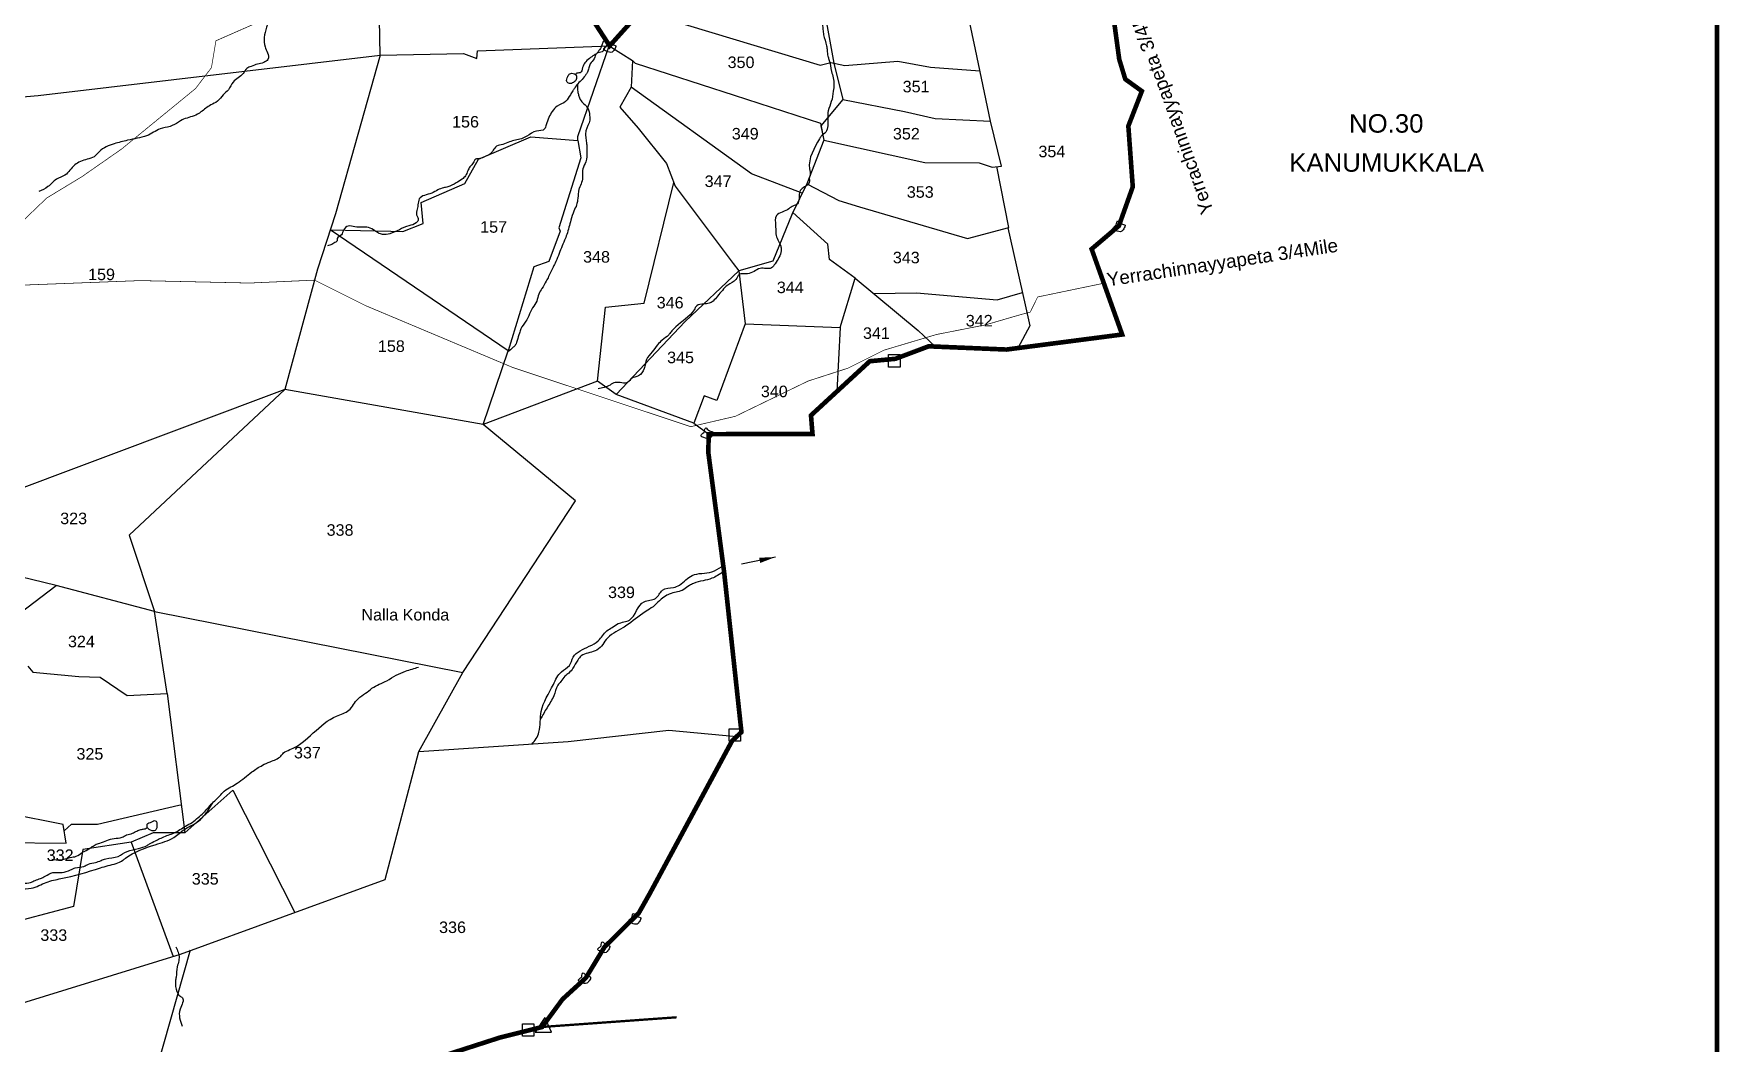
# Model space of a CAD drawing. Header units: feet. Extents: x 784194 to 795064, y 1574127 to 1583236.
# Drawn here: x 791333 to 794987, y 1577191 to 1579381 of the extents above; entities that cross this region are included whole.
import ezdxf
from ezdxf.enums import TextEntityAlignment as Align

# ---------------------------------------------------------------- set-up
doc = ezdxf.new("R2010")
doc.units = ezdxf.units.FT
doc.header["$LTSCALE"] = 15
doc.header["$MEASUREMENT"] = 0
doc.linetypes.add('HIDDEN2', pattern=[0.1875, 0.125, -0.0625])
for name, color, linetype in [('PLOT', 7, 'Continuous'), ('PLOT NO', 7, 'Continuous'), ('ROADS', 6, 'Continuous'), ('TANKS-STREAM', 4, 'Continuous'), ('TEXT', 1, 'Continuous'), ('text2', 7, 'Continuous'), ('VILLAGE STONES', 240, 'Continuous')]:
    doc.layers.add(name, color=color, linetype=linetype)
doc.layers.add('VILLAGE BOUNDRY', color=5, linetype='HIDDEN2', lineweight=100)
doc.styles.get("Standard").update_dxf_attribs({"font": 'arial.ttf'})
doc.dimstyles.get("Standard").update_dxf_attribs({"dimtxt": 0.18, "dimasz": 35, "dimexe": 0.18, "dimexo": 0.0625, "dimgap": 0.09, "dimtad": 0, "dimtih": 1, "dimtoh": 1, "dimdec": 4, "dimzin": 0, "dimdsep": 46, "dimtxsty": 'Standard', "dimcen": 0.09, "dimadec": 0, "dimazin": 0, "dimtfac": 1, "dimtdec": 4, "dimtofl": 0, "dimtmove": 0, "dimatfit": 3, "dimfxl": 1, "dimtolj": 1, "dimtzin": 0, "dimarcsym": 0})

msp = doc.modelspace()

# ---------------------------------------------------------------- linework, layer by layer
at = {"layer": 'PLOT', "lineweight": -2}
for points in [[(792083.9, 1579334.2), (792082, 1579450.3), (792076.2, 1579794.3), (792063.8, 1580077.9), (792059.1, 1580124.6), (791911, 1580260.2), (791915.6, 1580317.3), (791866.3, 1580300.3), (791786.5, 1580314.3), (791715.7, 1580291.9), (791633.1, 1580302.8), (791581.5, 1580268.7), (791410.2, 1580246.1), (791145.6, 1580111), (791935.4, 1580124), (792059.1, 1580124.6), (792172.5, 1580244.6), (792108.9, 1580407.5), (792166.8, 1580443.8)], [(791154.3, 1580354.9), (791145, 1580094.8), (791088.3, 1579224.6), (791342.7, 1579246.9), (792083.9, 1579334.2), (792265.2, 1579337.6), (792293.8, 1579327), (792295.6, 1579343.4), (792581.7, 1579354.2)], [(792631.6, 1579322.4), (792637, 1579316.7), (792851.9, 1579247.3), (793038.6, 1579186.9), (793046.4, 1579149.6), (793264.8, 1579101.2), (793382.6, 1579100.9), (793410.7, 1579091.3), (793431.4, 1579093.3), (793407.4, 1579190.6), (793374.6, 1579346.3), (793333.7, 1579540.6), (793291.9, 1579546.3), (793125.3, 1579577.8), (793065.4, 1579596.9), (792836.3, 1579589), (792807.3, 1579587.5), (792723.1, 1579595.6)], [(793133.7, 1579576.2), (793107, 1579481.4), (793099.2, 1579472.9), (793071.7, 1579461.3), (793049.3, 1579420), (793067.4, 1579316.7), (793086.9, 1579238.2), (793039.9, 1579180.8)], [(792634, 1579412.5), (792677, 1579412.7), (792704.8, 1579412.8), (793038.2, 1579312.4), (793061.2, 1579317.9), (793091.7, 1579311.8), (793206.8, 1579321.1), (793277.5, 1579307.9), (793384.4, 1579299.7)], [(792083.9, 1579334.2), (791987.3, 1578990), (791948.6, 1578869.9), (791877.3, 1578609.1), (791258.9, 1578377.2)], [(792307.8, 1578533.2), (792361.4, 1578693.1), (791976.2, 1578955.5), (792107.4, 1578952.6), (792133.6, 1578951.9), (792177.6, 1578968.8), (792173.3, 1579014.3), (792267.7, 1579055.4), (792297.6, 1579108.4), (792410.9, 1579156.9), (792512.4, 1579149.1), (792513, 1579157.6), (792580.5, 1579354.2), (792631.6, 1579322.4), (792629.3, 1579279.2), (792628.5, 1579264.5), (792603.9, 1579221.2), (792643.6, 1579175.8), (792704.7, 1579098.8), (792723.8, 1579049.8), (792849.6, 1578882.6), (792861.6, 1578866.6), (792875.2, 1578751.1), (792814, 1578585.2), (792786.5, 1578595.4), (792764.5, 1578535.8), (792796.5, 1578512.2)], [(792999.4, 1579035.1), (792888.9, 1579076.7), (792628.5, 1579264.5)], [(793086.9, 1579238.2), (793221, 1579211.5), (793287.5, 1579196.6), (793407.4, 1579190.6)], [(793039.9, 1579180.8), (793046.4, 1579149.6), (793009, 1579054.7), (792977.3, 1578990.2), (792935.7, 1578887.5), (792861.6, 1578866.6), (792745.6, 1578756.4), (792596.1, 1578597.9)], [(792512.4, 1579149.1), (792519.3, 1579111.3), (792471.3, 1578959.5), (792474.4, 1578952.2), (792450.2, 1578886.3), (792417.2, 1578874.9), (792361.4, 1578693.1)], [(793009, 1579054.7), (793078.5, 1579018.6), (793123.4, 1579005.1), (793357.2, 1578936.4), (793447, 1578960.3), (793421.1, 1579092.3)], [(792555.3, 1578627), (792573, 1578787.5), (792656.2, 1578796.1), (792720.7, 1579057.7)], [(792875.2, 1578751.1), (793081.6, 1578743.8), (793114, 1578850.8), (793058.1, 1578891), (793054.5, 1578924.3), (792978.5, 1578992.6)], [(793444.7, 1578959.7), (793482.6, 1578792.9), (793492.9, 1578747.2), (793466.6, 1578698.9)], [(793114, 1578850.8), (793250.8, 1578736.7), (793287.6, 1578702.1)], [(793154.6, 1578817), (793247.3, 1578818.4), (793421.8, 1578803.8), (793476.5, 1578819.6)], [(793081.6, 1578743.8), (793074.4, 1578604.8)], [(792764.5, 1578535.8), (792596.1, 1578597.9), (792555.3, 1578627), (792307.8, 1578533.2)], [(791320.3, 1578009.5), (791331.2, 1577996.5), (791430.8, 1577986.7), (791477.1, 1577985.1), (791535.8, 1577945.5), (791622.6, 1577950), (791595.3, 1578127.8), (792263.8, 1577995.7), (792507.7, 1578368), (792307.8, 1578533.2), (791877.3, 1578609.1)], [(791877.3, 1578609.1), (791540.1, 1578293.5), (791595.3, 1578127.8), (791381.5, 1578184.2)], [(790948, 1578085.7), (791086.9, 1578100.6), (791224.1, 1578119.1), (791302.8, 1578124.3), (791381.5, 1578184.2), (790991.7, 1578278.6), (791041.7, 1578419.1), (791022.7, 1578564.2)], [(791223.4, 1577278.9), (791307.2, 1577278.7), (791651.2, 1577384.4), (792095.2, 1577546.3), (792168, 1577824.1), (792263.8, 1577995.7)], [(791622.6, 1577950), (791660.8, 1577647.5), (791592, 1577647.9), (791544.6, 1577627.8), (791440, 1577611.6), (791419.7, 1577488.3), (791261.3, 1577446.1), (791139.5, 1577413.6), (791103.9, 1577385.9), (790998.6, 1577357.4), (790966.7, 1577361.1), (790924.8, 1577350.7), (790861.4, 1577357.8), (790813.2, 1577334)], [(790982.5, 1577881.5), (791110.7, 1577825.7), (791112, 1577658.4), (791147.9, 1577656), (791267.3, 1577626.9), (791403.2, 1577625), (791397.2, 1577665.7), (791280.7, 1577689.3), (791290.3, 1577775.8), (791287.1, 1577824.8), (791194.2, 1577818.8), (791110.7, 1577825.7)], [(792168, 1577824.1), (792492, 1577845.5), (792709.9, 1577870.7), (792857.3, 1577856.7)], [(791660.8, 1577647.5), (791765, 1577740.5), (791899.5, 1577474.9)], [(791399.3, 1577651.8), (791415.2, 1577666.8), (791471.3, 1577666.8), (791647.8, 1577707.4)], [(791647.8, 1577707.4), (791653.1, 1577708.6)], [(791544.6, 1577627.8), (791635.7, 1577379.6)], [(791672.1, 1577393), (791585.3, 1577087.7), (791535.2, 1576927.6)]]:
    msp.add_lwpolyline(points, dxfattribs=at)
at = {"layer": 'ROADS', "linetype": 'HIDDEN2', "lineweight": -2, "ltscale": 10, "const_width": 1.5}
for points in [[(790561.3, 1578736.2), (790653.7, 1578727.4), (790727.7, 1578723.5), (790765.3, 1578714.8), (790905.7, 1578773.4), (790936.5, 1578787.8), (790986.9, 1578788.2), (791073.4, 1578809.1), (791158.7, 1578829.6), (791276, 1578942.3), (791361.3, 1579024.2), (791437.6, 1579070.5), (791523.7, 1579130.5), (791684, 1579261.6), (791718.5, 1579307), (791728.2, 1579365.2), (791861.2, 1579423.6), (792012.2, 1579481.1), (792124.7, 1579523.1), (792187.3, 1579585.2), (792283.2, 1579682.6), (792374, 1579755.8)], [(791158.7, 1578829.6), (791563.7, 1578845.2), (791801.2, 1578839.9), (791942.2, 1578846.2), (792052.9, 1578790.8), (792371.4, 1578656.9), (792539.7, 1578600.9), (792628.9, 1578571.2), (792736, 1578535.6), (792757.5, 1578528.4), (792854.4, 1578551), (793011.8, 1578627.3), (793098.1, 1578655.2), (793176.3, 1578694.3), (793290.6, 1578728.4), (793396.5, 1578749.2), (793446.2, 1578763.7), (793474.5, 1578771.9), (793493.6, 1578776.9), (793509.6, 1578809.7), (793653.1, 1578839.5)]]:
    msp.add_lwpolyline(points, dxfattribs=at)
at = {"layer": 'TANKS-STREAM', "lineweight": -2}
for points in [[(792746.6, 1580579.1), (792759.6, 1580571.4), (792760.9, 1580567), (792759.9, 1580543.7), (792761.9, 1580530.9), (792764.3, 1580511), (792769.1, 1580489.2), (792772.1, 1580477.8), (792780.1, 1580455.2), (792781.2, 1580441.6), (792784.6, 1580423.4), (792786.9, 1580416.2), (792794.1, 1580402.2), (792805.4, 1580396.9), (792817.1, 1580395), (792831.5, 1580394.7), (792853.1, 1580390.1), (792880.4, 1580380.7), (792879.1, 1580367.6), (792873.2, 1580355.7), (792870.9, 1580339.1), (792868.2, 1580318), (792861, 1580288.1), (792856.5, 1580270), (792851.2, 1580248.8), (792852.7, 1580231.4), (792850.4, 1580214.4), (792845.5, 1580172.7), (792851.6, 1580157.9), (792852.3, 1580139.8), (792861.4, 1580103.1), (792864.3, 1580084.4), (792870.5, 1580062.1), (792878.6, 1580046.8), (792887.2, 1580034), (792900.5, 1580021.1), (792911, 1580002.6), (792919.1, 1579976.9), (792924.8, 1579967.4), (792937.2, 1579943.6), (792947.3, 1579929.9), (792951.1, 1579905.2), (792953.5, 1579878), (792957.3, 1579862.3), (792957.3, 1579842.8), (792961.1, 1579819.5), (792964.9, 1579807.6), (792976.4, 1579793.3), (792988.7, 1579780.5), (793001.6, 1579771.5), (793013, 1579759.6), (793022.6, 1579746.7), (793032.3, 1579734), (793037.5, 1579724.9), (793041.3, 1579714.5), (793049.9, 1579688.1), (793058.3, 1579655.6), (793067, 1579640.7), (793078.9, 1579625.5), (793083.7, 1579616), (793089.4, 1579607.9), (793096.1, 1579592.2), (793105.7, 1579576.8), (793116.2, 1579555.4), (793123.3, 1579539.3), (793120.3, 1579528.8), (793125.7, 1579516.9), (793120.9, 1579505), (793107, 1579481.4), (793095.7, 1579480.2), (793083.3, 1579476.4), (793066.6, 1579465), (793055.2, 1579466.2), (793043.3, 1579422.9), (793043.3, 1579400), (793044.2, 1579390), (793045.6, 1579378.1), (793051.8, 1579354.4), (793053.3, 1579344.4), (793054.7, 1579332), (793057.1, 1579324.6), (793062.8, 1579298.9), (793068, 1579270.3), (793066.6, 1579256.1), (793062.3, 1579233.2), (793055.7, 1579213.3), (793054.4, 1579180.9), (793050.4, 1579167.3), (793040.3, 1579158.4), (793036.8, 1579152.8), (793015.2, 1579087.8), (793016.1, 1579072.7), (793014.9, 1579069.6), (793014.6, 1579058), (792996.6, 1579042.6), (792992.8, 1579032.5), (792991.9, 1579019.8), (792987, 1579009.9), (792980.1, 1579007.5), (792970.3, 1579001), (792955.9, 1578993.9), (792943.2, 1578986), (792941.4, 1578964.6), (792944.6, 1578936.9), (792950.8, 1578924.7), (792952.9, 1578918.6), (792953.5, 1578909.5), (792940.2, 1578881.9), (792932.5, 1578872.8), (792908, 1578871.6), (792894.7, 1578864.9), (792880.3, 1578860.1), (792862.6, 1578858.1), (792855.6, 1578847.6), (792837.6, 1578835.5), (792826.1, 1578824), (792815.5, 1578811.7), (792806, 1578800.7), (792797.8, 1578796), (792785.5, 1578794.3), (792770.6, 1578790.4), (792764.7, 1578781.9), (792725.4, 1578744.8), (792722.4, 1578741.8), (792715, 1578734.2), (792709.7, 1578727.4), (792695.6, 1578716.2), (792685.5, 1578705.9), (792674, 1578690.5), (792661.6, 1578674), (792659.1, 1578664.7), (792656.6, 1578654.6), (792644.2, 1578638.5), (792629, 1578632.9), (792621.5, 1578624.9), (792593.4, 1578624.1), (792582.5, 1578618.8), (792556.5, 1578610.5)], [(792008.6, 1580111.1), (792016.2, 1580086.7), (792030.1, 1580059.8), (792034.7, 1580053.5), (792041.9, 1580040.5), (792045.2, 1580029.2), (792054.5, 1580013.6), (792056.6, 1579989.3), (792060.4, 1579972.9), (792052, 1579929.8), (792054.5, 1579903.4), (792058.3, 1579879.1), (792062, 1579859.7), (792063.7, 1579848), (792064.1, 1579817.1), (792061.6, 1579774.7), (792061.2, 1579764.6), (792067.5, 1579751.2), (792082.6, 1579734.8), (792100.3, 1579718), (792120.5, 1579689.5), (792151.6, 1579669.1), (792148.2, 1579657.4), (792126, 1579632.2), (792121.8, 1579623.8), (792113.4, 1579607.8), (792105.8, 1579593.1), (792100.3, 1579583.5), (792092.8, 1579572.2), (792084.8, 1579562.5), (792041.4, 1579554.7), (792019.1, 1579549.2), (791976.7, 1579540.8), (791965.3, 1579534.1), (791936.7, 1579524.9), (791923.3, 1579509.4), (791912, 1579499.7), (791883.8, 1579486.7), (791859.4, 1579473.3), (791840.5, 1579447.2), (791834.6, 1579429.6), (791840.5, 1579417.1), (791838, 1579394.5), (791834.6, 1579352.1), (791840.1, 1579339.1), (791840.9, 1579324.8), (791831.7, 1579318.1), (791818.6, 1579314.7), (791804.3, 1579309.7), (791795.1, 1579305.1), (791787.5, 1579294.6), (791765.6, 1579275.5), (791755.1, 1579259.1), (791743.7, 1579248.2), (791731.5, 1579234), (791716.8, 1579226), (791695.8, 1579210.9), (791680.7, 1579202.5), (791651.3, 1579191.6), (791647.1, 1579188.6), (791628.8, 1579179.6), (791607.4, 1579174.2), (791578, 1579159.1), (791557.4, 1579154), (791536.8, 1579149.4), (791507.4, 1579141.9), (791475.5, 1579125.1), (791464.1, 1579113.8), (791449, 1579108.3), (791422.1, 1579095.9), (791400.9, 1579073.8), (791382.3, 1579064.9), (791364, 1579049), (791344.5, 1579038.1)], [(792572, 1579369.1), (792566.7, 1579361.4), (792564.4, 1579353.6), (792558.5, 1579344.1), (792554.4, 1579338.4), (792548.2, 1579334.3), (792538.1, 1579326.8), (792527.8, 1579317.3), (792523.2, 1579307), (792517.5, 1579295.9), (792509, 1579294.1), (792510, 1579285.4), (792509.2, 1579281), (792503.3, 1579275), (792494.5, 1579272.5), (792488.8, 1579276.6), (792491.2, 1579287.9), (792495.3, 1579293.6), (792499.9, 1579294.9), (792510.5, 1579290.2)], [(792571.4, 1579353.8), (792565.7, 1579341.5), (792553.8, 1579337.9), (792548.2, 1579326.2), (792539.8, 1579315.3), (792536.6, 1579306.2), (792533.7, 1579297.2), (792530.4, 1579292.4), (792522.4, 1579281.2), (792512.9, 1579272.1), (792505.3, 1579261.9), (792501.6, 1579256.4), (792496.5, 1579248.1), (792486.3, 1579233.9), (792468.1, 1579223.3), (792457.4, 1579212.2), (792444.3, 1579183.1), (792440.7, 1579174), (792422.9, 1579169.3), (792402.1, 1579158.4), (792390.5, 1579152.9), (792364.6, 1579146), (792350.4, 1579140.6), (792336.6, 1579136.6), (792321.5, 1579118.6), (792312.1, 1579114.6), (792300.4, 1579109.6), (792291.3, 1579108.7), (792286.2, 1579100.7), (792278.9, 1579092), (792274.2, 1579083.3), (792269.1, 1579072.4), (792261.8, 1579065.1), (792248.7, 1579057.1), (792230.8, 1579048.4), (792221.4, 1579046.2), (792209.4, 1579041.8), (792195.9, 1579034.9), (792168.9, 1579022.2), (792166.2, 1579009.4), (792164.2, 1578985.2), (792166.7, 1578978.5), (792162.6, 1578970.6), (792146.3, 1578964), (792105.3, 1578946.8), (792089.2, 1578945.3), (792080.3, 1578948.3), (792072.9, 1578953.3), (792059.1, 1578960.1), (792045, 1578961.1), (792029.5, 1578961.8), (792014.9, 1578963.4), (792004.9, 1578954.8), (792000.2, 1578944.5), (791991.3, 1578936.3), (791990.8, 1578931.5), (791983.6, 1578926.4), (791979.5, 1578923.8), (791970.1, 1578920.7)], [(792511.7, 1579270.8), (792512.3, 1579257.8), (792512.9, 1579253), (792515.2, 1579245.3), (792518.1, 1579237.6), (792526.1, 1579228.3), (792534.1, 1579219.1), (792538.4, 1579203.1), (792538.7, 1579192.8), (792530.3, 1579170), (792529.7, 1579159.7), (792531, 1579147.2), (792532.2, 1579136.6), (792532.6, 1579125.3), (792530, 1579102.7), (792523.6, 1579087.6), (792523.2, 1579072.8), (792521, 1579058), (792515.8, 1579045.2), (792514.2, 1579037.8), (792512.3, 1579019.5), (792510.1, 1579009.6), (792504.2, 1578995.8), (792497.8, 1578976.5), (792488.8, 1578945.1), (792484, 1578932.6), (792477.2, 1578916.5), (792463.3, 1578882.7), (792460.8, 1578877.6), (792449.4, 1578853.8), (792444.3, 1578844.2), (792434.9, 1578828), (792428.1, 1578816.1), (792423.6, 1578800.6), (792414.8, 1578785.9), (792406.2, 1578769.1), (792400.3, 1578756.9), (792389.2, 1578740.5), (792386.1, 1578731.4), (792381.2, 1578715.3), (792377.8, 1578706.3), (792372.7, 1578700.6), (792360.5, 1578690.3)], [(792412.8, 1577840.3), (792422.5, 1577852.1), (792428.4, 1577866), (792433.5, 1577911.2), (792459.8, 1577969.6), (792477.1, 1577997), (792494.4, 1578010.7), (792502.9, 1578028.5), (792537.6, 1578052.2), (792556.9, 1578064.3), (792575.9, 1578085.7), (792587.2, 1578093.3), (792600.1, 1578101.4), (792624.7, 1578109.1), (792656.3, 1578148.9), (792681.3, 1578156.1), (792696.6, 1578173.9), (792720, 1578179.9), (792733.3, 1578185.1), (792747.1, 1578196.4), (792760.4, 1578205.7), (792803.5, 1578213.8), (792824.1, 1578224.6)], [(792829.8, 1578214), (792815.6, 1578205.7), (792803.5, 1578199.7), (792784.2, 1578194.4), (792763.2, 1578188.4), (792754.7, 1578184.3), (792742.2, 1578175.1), (792715.2, 1578167), (792705.9, 1578163), (792693.4, 1578154.5), (792679.3, 1578140.8), (792664.4, 1578130.7), (792622.3, 1578100.2), (792610.2, 1578092.1), (792573.9, 1578066.8), (792564.2, 1578052.6), (792550.1, 1578042.2), (792520.3, 1578031.3), (792512.6, 1578022.4), (792502.1, 1578004.7), (792493.2, 1577994.2), (792484.8, 1577987.4), (792475.9, 1577976.1), (792469.4, 1577967.6), (792460.5, 1577944.9), (792446, 1577919.1), (792431.7, 1577894.3)], [(791081.7, 1577529.5), (791103.3, 1577522.2), (791120.5, 1577507.2), (791134.5, 1577506.1), (791154.3, 1577508.6), (791170.4, 1577510.8), (791188.3, 1577513.4), (791200.1, 1577516.3), (791211.1, 1577521.5), (791226.8, 1577521.8), (791260.6, 1577528), (791288.2, 1577531.2), (791299.4, 1577536.1), (791311, 1577538.3), (791325.9, 1577540.1), (791336, 1577544.7), (791347.8, 1577548.7), (791357.9, 1577553.6), (791374.8, 1577561.5), (791394.5, 1577561.7), (791412.7, 1577567.3), (791423.2, 1577571.8), (791441.9, 1577575.1), (791451.7, 1577579.8), (791467, 1577583.4), (791479.3, 1577587.9), (791489.4, 1577591.3), (791515.9, 1577596.6), (791535.9, 1577607.6), (791560.3, 1577613.7), (791579.2, 1577620.6), (791585.9, 1577624.9), (791601.2, 1577632.3), (791612.3, 1577637.9), (791637.6, 1577647.6), (791662.5, 1577662.3), (791676.8, 1577670.4), (791689.4, 1577680.9), (791701.3, 1577690.8), (791715.6, 1577707), (791736.2, 1577727.5), (791746.3, 1577738.4), (791760.6, 1577747.4), (791774.3, 1577755.3), (791806, 1577779.8), (791828.9, 1577794.2), (791845.8, 1577802), (791868.9, 1577814.2), (791874.5, 1577820.9), (791888.4, 1577828.1), (791989.9, 1577901), (792016.4, 1577913.5), (792036.3, 1577938.5), (792052.5, 1577950.3), (792066.5, 1577961.4), (792099, 1577977.6), (792118.9, 1577989.4), (792139.5, 1577998.2), (792167.6, 1578007)], [(791081.7, 1577529.5), (791086.2, 1577513), (791101.6, 1577504), (791112.6, 1577494), (791132, 1577490.1), (791152.5, 1577489), (791178.6, 1577493.6), (791219.9, 1577506.7), (791240, 1577508.8), (791263.5, 1577512.2), (791290.8, 1577520.8), (791303.2, 1577525), (791327.9, 1577527.8), (791360.5, 1577540.4), (791392.3, 1577548.5), (791477.7, 1577571.7), (791494.3, 1577576.7), (791511.6, 1577581.2), (791526.7, 1577588.6), (791532, 1577592.5), (791596.8, 1577622), (791636.7, 1577637.8), (791659.9, 1577655.3), (791686.1, 1577670), (791702.1, 1577684.3), (791720.9, 1577712.4)], [(791372.8, 1577590.4), (791390.9, 1577589.4), (791412.2, 1577594.2), (791425.5, 1577597.1), (791439, 1577605.5), (791454.6, 1577613.8), (791461.8, 1577619.1), (791471.3, 1577623.8), (791476.6, 1577625.5), (791507.4, 1577635.7), (791524.7, 1577638.1), (791534.5, 1577643.1), (791547.3, 1577646.7), (791556.6, 1577651.7), (791565.2, 1577654.8), (791572.8, 1577656.2), (791579, 1577660), (791579, 1577666.5), (791589.2, 1577671.6), (791594.6, 1577674.3), (791598.4, 1577672.9), (791600.3, 1577666.8), (791600.2, 1577660.4), (791597.8, 1577654.2), (791589.6, 1577652.3), (791578.7, 1577660)], [(791641.3, 1577400.8), (791646.2, 1577388.7), (791647.8, 1577383.3), (791644.5, 1577357.3), (791641.7, 1577334.8), (791640.5, 1577325.9), (791643.7, 1577303.4), (791649.8, 1577294.1), (791655.4, 1577290.1), (791650.6, 1577265.5), (791655, 1577228.6)]]:
    msp.add_spline(points, degree=3, dxfattribs=at)
at = {"layer": 'text2', "color": 5, "linetype": 'ByBlock', "lineweight": -2, "const_width": 10}
msp.add_lwpolyline([(784198.7, 1582828.1), (794982.3, 1582828.1), (794982.3, 1574132), (784198.7, 1574132)], close=True, dxfattribs=at)
at = {"layer": 'VILLAGE BOUNDRY', "lineweight": -2, "ltscale": 10, "const_width": 10}
for points in [[(792387.9, 1579652.8), (792581.7, 1579354.2), (792634, 1579412.5)], [(792387.9, 1579652.8), (792581.7, 1579354.2), (792634, 1579412.5)], [(793667.1, 1579467.5), (793686.4, 1579325.2), (793699.6, 1579281.9), (793735.5, 1579256), (793706.2, 1579180.4), (793715.8, 1579048.6), (793685.7, 1578963.9), (793626.6, 1578913.6), (793692.8, 1578728.3), (793442, 1578695.7), (793273.3, 1578702.7), (793201.2, 1578675.6), (793145.7, 1578670.4), (793018.2, 1578553), (793021.5, 1578512.6), (792796.5, 1578512.2), (792795.6, 1578472.6), (792829.8, 1578214), (792867.4, 1577866.3), (792847.2, 1577847.2), (792669.2, 1577517), (792644.9, 1577473.9), (792570.5, 1577400), (792530.2, 1577333.3), (792479.6, 1577287), (792435.4, 1577226.8), (792345, 1577204.2), (791924.2, 1577068.4)], [(793667.1, 1579467.5), (793686.4, 1579325.2), (793699.6, 1579281.9), (793735.5, 1579256), (793706.2, 1579180.4), (793715.8, 1579048.6), (793685.7, 1578963.9), (793626.6, 1578913.6), (793692.8, 1578728.3), (793442, 1578695.7), (793273.3, 1578702.7), (793201.2, 1578675.6), (793145.7, 1578670.4), (793018.2, 1578553), (793021.5, 1578512.6), (792796.5, 1578512.2), (792795.6, 1578472.6), (792829.8, 1578214), (792867.4, 1577866.3), (792847.2, 1577847.2), (792669.2, 1577517), (792644.9, 1577473.9), (792570.5, 1577400), (792530.2, 1577333.3), (792479.6, 1577287), (792435.4, 1577226.8), (792345, 1577204.2), (791924.2, 1577068.4)]]:
    msp.add_lwpolyline(points, dxfattribs=at)
at = {"layer": 'VILLAGE BOUNDRY', "linetype": 'ByBlock', "lineweight": -2, "ltscale": 10, "const_width": 5}
msp.add_lwpolyline([(792435.4, 1577226.8), (792727.1, 1577247.8)], dxfattribs=at)
at = {"layer": 'VILLAGE STONES', "lineweight": -2}
for points in [[(793186.6, 1578685.1), (793211.6, 1578685.1), (793211.6, 1578657.8), (793186.6, 1578657.8)], [(792840.6, 1577873.5), (792865.6, 1577873.5), (792865.6, 1577846.2), (792840.6, 1577846.2)], [(792392.5, 1577233.9), (792417.6, 1577233.9), (792417.6, 1577206.6), (792392.5, 1577206.6)]]:
    msp.add_lwpolyline(points, close=True, dxfattribs=at)
msp.add_lwpolyline([(792420.5, 1577215.5), (792455.9, 1577215.5), (792441, 1577247.3), (792420.5, 1577215.5)], dxfattribs=at)
for points in [[(792575.9, 1579354.8), (792578.9, 1579363.5), (792587.2, 1579357.3), (792595.1, 1579354.1), (792592.1, 1579346.3), (792587, 1579340.7), (792574.6, 1579342.8), (792568.8, 1579346.9), (792573.1, 1579352.2), (792576, 1579354.9)], [(793679.9, 1578965.8), (793682.9, 1578974.5), (793691.2, 1578968.4), (793699.1, 1578965.1), (793696.1, 1578957.4), (793691, 1578951.7), (793678.6, 1578953.9), (793672.8, 1578957.9), (793677.1, 1578963.3), (793680, 1578966)], [(792787, 1578516.9), (792789.9, 1578525.6), (792798.2, 1578519.4), (792806.1, 1578516.2), (792803.2, 1578508.4), (792798.1, 1578502.8), (792785.6, 1578504.9), (792779.8, 1578508.9), (792784.1, 1578514.3), (792787.1, 1578517)], [(792630.1, 1577464.1), (792633.1, 1577472.8), (792641.4, 1577466.7), (792649.3, 1577463.4), (792646.4, 1577455.7), (792641.3, 1577450), (792628.8, 1577452.2), (792623, 1577456.2), (792627.3, 1577461.6), (792630.3, 1577464.3)], [(792563, 1577402.6), (792566, 1577411.3), (792574.3, 1577405.2), (792582.2, 1577401.9), (792579.3, 1577394.2), (792574.2, 1577388.5), (792561.7, 1577390.7), (792555.9, 1577394.7), (792560.2, 1577400.1), (792563.2, 1577402.8)], [(792521.2, 1577335.6), (792524.1, 1577344.3), (792532.4, 1577338.1), (792540.4, 1577334.9), (792537.4, 1577327.1), (792532.3, 1577321.5), (792519.8, 1577323.6), (792514.1, 1577327.7), (792518.4, 1577333), (792521.3, 1577335.7)]]:
    msp.add_spline(points, degree=3, dxfattribs=at)

# ---------------------------------------------------------------- texts
at = {"layer": 'PLOT NO', "linetype": 'ByBlock', "lineweight": -2}
for rotation, p in [(109.8309, (793891.7, 1578995.7)), (8.5935, (793661.9, 1578832.5))]:
    msp.add_text('Yerrachinnayyapeta 3/4Mile', height=29.231, rotation=rotation, dxfattribs=at).set_placement(p)
at = {"layer": 'PLOT NO', "lineweight": -2}
for s, p in [('350', (792866.6, 1579318.6)), ('351', (793246.1, 1579265.9)), ('156', (792269.3, 1579189.6)), ('349', (792875.7, 1579163.7)), ('352', (793225, 1579163.7)), ('354', (793540.4, 1579125.2)), ('347', (792816.8, 1579060.6)), ('353', (793255.1, 1579037.3)), ('157', (792330.2, 1578961.5)), ('348', (792553.3, 1578896.7)), ('343', (793224.8, 1578895.2)), ('159', (791480.2, 1578858.7)), ('344', (792973.3, 1578830.5)), ('346', (792712.9, 1578797.4)), ('342', (793382.9, 1578758.3)), ('341', (793160.1, 1578731.3)), ('158', (792108.5, 1578703.1)), ('345', (792735.4, 1578678.6)), ('340', (792938.7, 1578604.9)), ('323', (791419.7, 1578329.5)), ('338', (791997.3, 1578304.4)), ('339', (792607.4, 1578169.3)), ('324', (791436.6, 1578062.7)), ('325', (791455, 1577819)), ('337', (791926.6, 1577821.6)), ('332', (791390.5, 1577599.2)), ('335', (791705, 1577548)), ('336', (792241.1, 1577443)), ('333', (791376.7, 1577426))]:
    msp.add_text(s, height=25, dxfattribs=at).set_placement(p, align=Align.MIDDLE_CENTER)
msp.add_text('Nalla Konda', height=25, dxfattribs=at).set_placement((792043.7, 1578108.2))
at = {"layer": 'TEXT', "lineweight": -2}
for s, p in [('NO.30', (794184.6, 1579166)), ('KANUMUKKALA', (794055, 1579081.2))]:
    msp.add_text(s, height=40, dxfattribs=at).set_placement(p)

# ---------------------------------------------------------------- leaders
at = {"layer": 'VILLAGE BOUNDRY', "linetype": 'ByBlock', "lineweight": -2}
msp.add_leader([(792941.3, 1578245.8), (792867.9, 1578230.4)], dimstyle='Standard', override={"dimgap": 0.09, "dimtad": 0}, dxfattribs=at)

doc.saveas('drawing.dxf')
